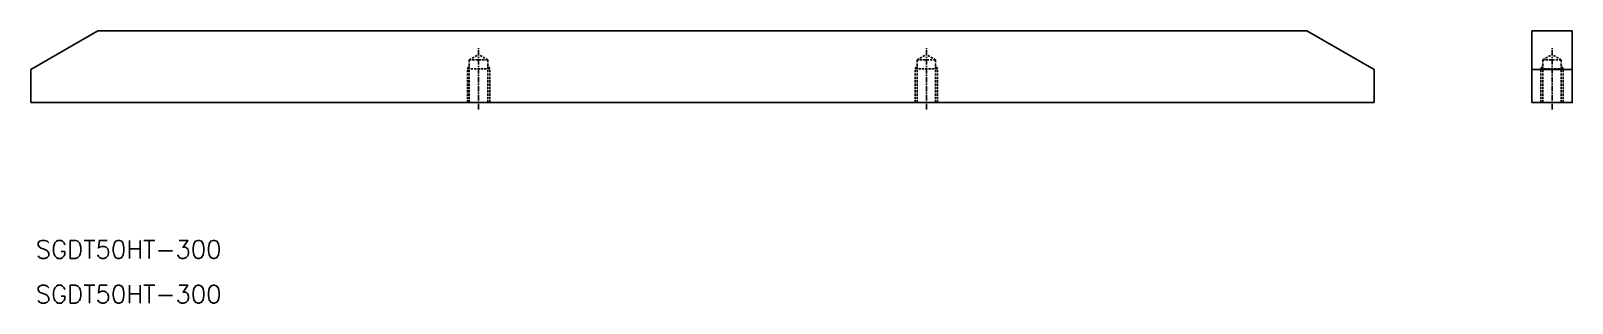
# Model space of a CAD drawing. Extents: x 0 to 344, y 0 to 61.
import ezdxf

# ---------------------------------------------------------------- set-up
doc = ezdxf.new("R2010")
doc.units = 0
doc.linetypes.add('CENTER', pattern=[2, 1.25, -0.25, 0.25, -0.25])
doc.linetypes.add('DASHED', pattern=[0.75, 0.5, -0.25])
doc.layers.get('0').update_dxf_attribs({"linetype": 'CONTINUOUS'})
doc.layers.add('CENTER', color=1, linetype='CENTER')
doc.styles.get("Standard").update_dxf_attribs({"font": 'txt', "bigfont": 'BIGFONT'})

msp = doc.modelspace()

# ---------------------------------------------------------------- linework, layer by layer
at = {"color": 7, "linetype": 'CONTINUOUS'}
for p, q in [((0, 52.12), (15, 60.78)), ((15, 60.78), (150, 60.78)), ((285, 60.78), (150, 60.78)), ((300, 52.12), (285, 60.78)), ((0, 44.78), (0, 52.12)), ((300, 44.78), (300, 52.12)), ((335.23, 52.12), (344.23, 52.12)), ((0, 44.78), (150, 44.78)), ((300, 44.78), (150, 44.78))]:
    msp.add_line(p, q, dxfattribs=at)
at = {"color": 3, "linetype": 'DASHED'}
for p, q in [((97.93, 54.28), (100, 55.48)), ((102.07, 54.28), (100, 55.48)), ((197.93, 54.28), (200, 55.48)), ((202.07, 54.28), (200, 55.48)), ((337.66, 54.28), (339.73, 55.48)), ((341.8, 54.28), (339.73, 55.48)), ((97.5, 52.28), (97.93, 53.03)), ((97.5, 44.78), (97.5, 52.28)), ((102.5, 52.28), (97.5, 52.28)), ((97.93, 44.78), (97.93, 54.28)), ((102.07, 54.28), (97.93, 54.28)), ((102.07, 44.78), (102.07, 54.28)), ((102.5, 52.28), (102.07, 53.03)), ((102.5, 44.78), (102.5, 52.28)), ((197.5, 52.28), (197.93, 53.03)), ((197.5, 44.78), (197.5, 52.28)), ((202.5, 52.28), (197.5, 52.28)), ((197.93, 44.78), (197.93, 54.28)), ((202.07, 54.28), (197.93, 54.28)), ((202.07, 44.78), (202.07, 54.28)), ((202.5, 52.28), (202.07, 53.03)), ((202.5, 44.78), (202.5, 52.28)), ((337.23, 52.28), (337.66, 53.03)), ((337.23, 44.78), (337.23, 52.28)), ((342.23, 52.28), (337.23, 52.28)), ((337.66, 44.78), (337.66, 54.28)), ((341.8, 54.28), (337.66, 54.28)), ((341.8, 44.78), (341.8, 54.28)), ((342.23, 52.28), (341.8, 53.03)), ((342.23, 44.78), (342.23, 52.28))]:
    msp.add_line(p, q, dxfattribs=at)
at = {"color": 7, "linetype": 'CONTINUOUS'}
msp.add_lwpolyline([(335.23, 44.78), (344.23, 44.78), (344.23, 60.78), (335.23, 60.78)], close=True, dxfattribs=at)
at = {"layer": 'CENTER', "color": 1, "linetype": 'CENTER'}
for p, q in [((100, 43.26), (100, 56.89)), ((200, 43.26), (200, 56.89)), ((339.73, 43.26), (339.73, 56.89))]:
    msp.add_line(p, q, dxfattribs=at)

# ---------------------------------------------------------------- texts
at = {"color": 7, "linetype": 'CONTINUOUS'}
for p in [(1.09, 10), (1.09, 0)]:
    msp.add_text('SGDT50HT-300', height=4, dxfattribs=at).set_placement(p)

doc.saveas('drawing.dxf')
